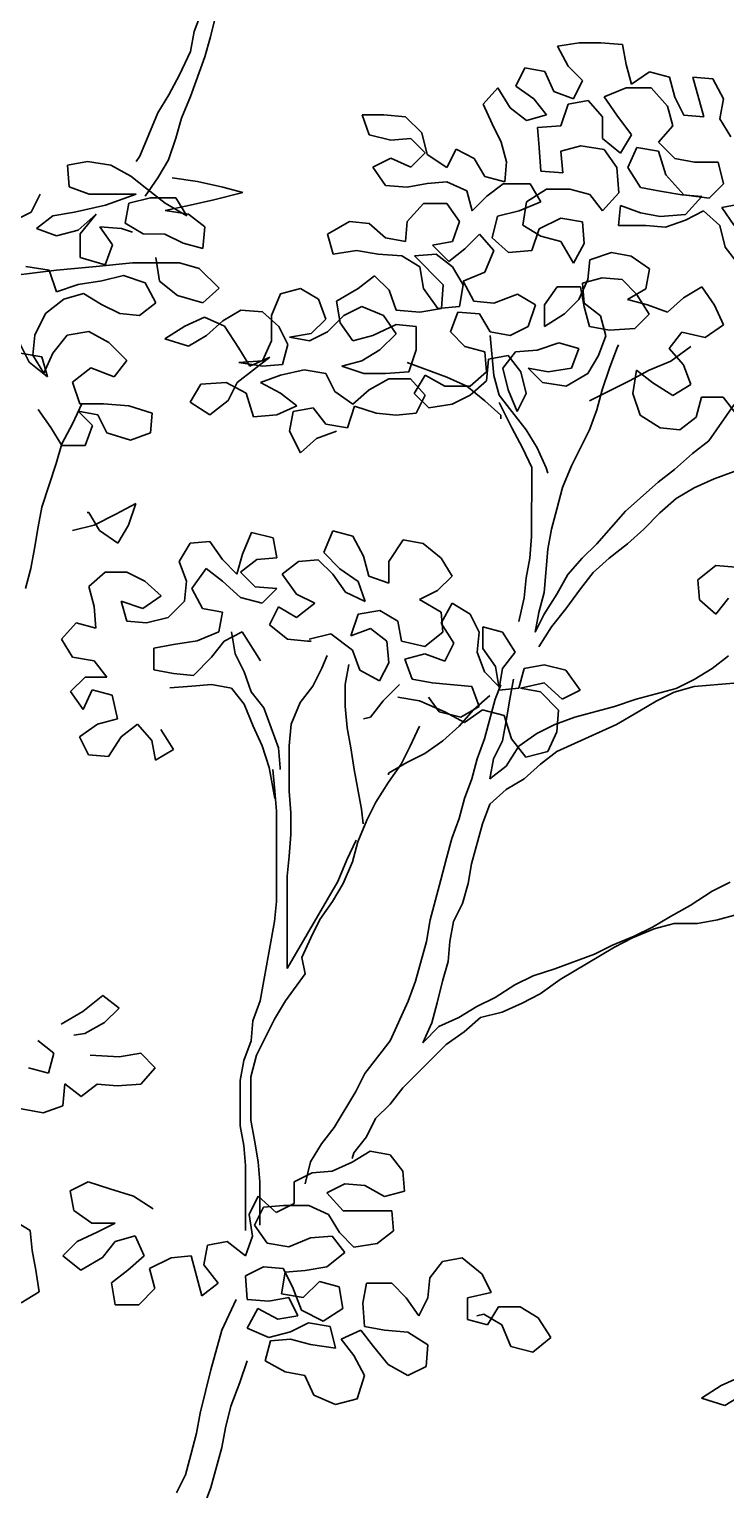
# Model space of a CAD drawing. Header units: millimetres. Extents: x 3675 to 7804, y -1257 to 3701.
# Drawn here: x 4615.8 to 4687.1, y -495.5 to -346 of the extents above; entities that cross this region are included whole.
import ezdxf

# ---------------------------------------------------------------- set-up
doc = ezdxf.new("R2010")
doc.units = ezdxf.units.MM
doc.layers.add('L-shrub', color=74, linetype='Continuous', lineweight=35)

# ---------------------------------------------------------------- blocks, each defined once
blk = doc.blocks.new('a4')
for p, q in [((0.17292, 2.17247), (0.16775, 2.15909)), ((0.17702, 2.15599), (0.18012, 2.16834)), ((0.16775, 2.15909), (0.16569, 2.14776)), ((0.17392, 2.14466), (0.17702, 2.15599)), ((0.16569, 2.14776), (0.15949, 2.13438)), ((0.38707, 2.15271), (0.37471, 2.15066)), ((0.37471, 2.15066), (0.38088, 2.13933)), ((0.39943, 2.1527), (0.38707, 2.15271)), ((0.41178, 2.15165), (0.39943, 2.1527)), ((0.41383, 2.14033), (0.41178, 2.15165)), ((0.16566, 2.12202), (0.17392, 2.14466)), ((0.35617, 2.13832), (0.35101, 2.12803)), ((0.36749, 2.13625), (0.35617, 2.13832)), ((0.38088, 2.13933), (0.38911, 2.13108)), ((0.41691, 2.129), (0.41383, 2.14033)), ((0.15949, 2.13438), (0.15331, 2.12306)), ((0.37263, 2.12492), (0.36749, 2.13625)), ((0.38911, 2.13108), (0.38395, 2.12079)), ((0.42721, 2.13619), (0.41691, 2.129)), ((0.43854, 2.1331), (0.42721, 2.13619)), ((0.44162, 2.12177), (0.43854, 2.1331)), ((0.46325, 2.13204), (0.45192, 2.13308)), ((0.45192, 2.13308), (0.45808, 2.11042)), ((0.46942, 2.12071), (0.46325, 2.13204)), ((0.15331, 2.12306), (0.14712, 2.11277)), ((0.1605, 2.10967), (0.16566, 2.12202)), ((0.34071, 2.12701), (0.33247, 2.11775)), ((0.34791, 2.11567), (0.34071, 2.12701)), ((0.35101, 2.12803), (0.3613, 2.12081)), ((0.3613, 2.12081), (0.3685, 2.11154)), ((0.38395, 2.12079), (0.37263, 2.12492)), ((0.40146, 2.1218), (0.41382, 2.12694)), ((0.40866, 2.1115), (0.40146, 2.1218)), ((0.41382, 2.12694), (0.42823, 2.12693)), ((0.42823, 2.12693), (0.43749, 2.11662)), ((0.44675, 2.11146), (0.44162, 2.12177)), ((0.46735, 2.10939), (0.46942, 2.12071)), ((0.14712, 2.11277), (0.1368, 2.08807)), ((0.33247, 2.11775), (0.3376, 2.10642)), ((0.35717, 2.10846), (0.34791, 2.11567)), ((0.37673, 2.10535), (0.38086, 2.1177)), ((0.38086, 2.1177), (0.39219, 2.11975)), ((0.39219, 2.11975), (0.40042, 2.11048)), ((0.43749, 2.11662), (0.44057, 2.10529)), ((0.1574, 2.09834), (0.1605, 2.10967)), ((0.27583, 2.11162), (0.26347, 2.11163)), ((0.26347, 2.11163), (0.26758, 2.1003)), ((0.28818, 2.11058), (0.27583, 2.11162)), ((0.29744, 2.1013), (0.28818, 2.11058)), ((0.3376, 2.10642), (0.34274, 2.09611)), ((0.3685, 2.11154), (0.35717, 2.10846)), ((0.36334, 2.10433), (0.37673, 2.10535)), ((0.36436, 2.09301), (0.36334, 2.10433)), ((0.40042, 2.11048), (0.40041, 2.09812)), ((0.41688, 2.10017), (0.40866, 2.1115)), ((0.44057, 2.10529), (0.43232, 2.09603)), ((0.45808, 2.11042), (0.44675, 2.11146)), ((0.47351, 2.09908), (0.46735, 2.10939)), ((0.15327, 2.08599), (0.1574, 2.09834)), ((0.26758, 2.1003), (0.27993, 2.0972)), ((0.27993, 2.0972), (0.29126, 2.09822)), ((0.29126, 2.09822), (0.29949, 2.08998)), ((0.30052, 2.08895), (0.29744, 2.1013)), ((0.34274, 2.09611), (0.34582, 2.08479)), ((0.40041, 2.09812), (0.4107, 2.08987)), ((0.4107, 2.08987), (0.41688, 2.10017)), ((0.43232, 2.09603), (0.44158, 2.08676)), ((0.1368, 2.08807), (0.13474, 2.08498)), ((0.29949, 2.08998), (0.29125, 2.08175)), ((0.31184, 2.08173), (0.30052, 2.08895)), ((0.317, 2.09202), (0.31184, 2.08173)), ((0.32729, 2.08686), (0.317, 2.09202)), ((0.36538, 2.07962), (0.36436, 2.09301)), ((0.38805, 2.09401), (0.37672, 2.09094)), ((0.37672, 2.09094), (0.37774, 2.07858)), ((0.40143, 2.09194), (0.38805, 2.09401)), ((0.40863, 2.08164), (0.40143, 2.09194)), ((0.41997, 2.09295), (0.41481, 2.08163)), ((0.43232, 2.09088), (0.41997, 2.09295)), ((0.43643, 2.07749), (0.43232, 2.09088)), ((0.10694, 2.085), (0.09561, 2.08296)), ((0.09561, 2.08296), (0.09663, 2.0706)), ((0.12032, 2.08293), (0.10694, 2.085)), ((0.13164, 2.07674), (0.12032, 2.08293)), ((0.14708, 2.0757), (0.15327, 2.08599)), ((0.27992, 2.08691), (0.26962, 2.08177)), ((0.26962, 2.08177), (0.27682, 2.07146)), ((0.29125, 2.08175), (0.27992, 2.08691)), ((0.33346, 2.07656), (0.32729, 2.08686)), ((0.34582, 2.08479), (0.34478, 2.07346)), ((0.37774, 2.07858), (0.36538, 2.07962)), ((0.40965, 2.06722), (0.40863, 2.08164)), ((0.41481, 2.08163), (0.422, 2.0703)), ((0.44158, 2.08676), (0.45291, 2.08469)), ((0.45291, 2.08469), (0.46629, 2.08468)), ((0.46629, 2.08468), (0.46937, 2.07232)), ((0.09663, 2.0706), (0.10795, 2.06647)), ((0.1409, 2.06953), (0.13164, 2.07674)), ((0.13987, 2.06541), (0.14708, 2.0757)), ((0.15532, 2.07569), (0.16974, 2.07362)), ((0.16974, 2.07362), (0.18415, 2.07052)), ((0.18415, 2.07052), (0.19547, 2.06742)), ((0.27682, 2.07146), (0.28918, 2.07042)), ((0.28918, 2.07042), (0.3005, 2.07247)), ((0.3005, 2.07247), (0.31183, 2.07349)), ((0.31183, 2.07349), (0.32315, 2.06833)), ((0.34478, 2.07346), (0.33346, 2.07656)), ((0.33448, 2.06523), (0.34375, 2.07243)), ((0.34375, 2.07243), (0.3592, 2.07242)), ((0.3592, 2.07242), (0.36536, 2.06211)), ((0.44671, 2.06616), (0.43643, 2.07749)), ((0.46937, 2.07232), (0.46113, 2.06409)), ((0.07499, 2.0562), (0.08015, 2.06649)), ((0.10795, 2.06647), (0.13472, 2.06644)), ((0.13472, 2.06644), (0.11721, 2.06028)), ((0.1306, 2.0613), (0.14296, 2.06438)), ((0.15119, 2.06128), (0.1409, 2.06953)), ((0.14296, 2.06438), (0.15737, 2.06436)), ((0.15737, 2.06436), (0.16354, 2.05406)), ((0.17899, 2.06331), (0.1656, 2.06024)), ((0.19547, 2.06742), (0.17899, 2.06331)), ((0.32315, 2.06833), (0.32623, 2.057)), ((0.32623, 2.057), (0.33448, 2.06523)), ((0.35713, 2.06212), (0.36846, 2.06932)), ((0.36846, 2.06932), (0.38185, 2.06931)), ((0.38185, 2.06931), (0.39317, 2.06621)), ((0.39317, 2.06621), (0.40037, 2.05693)), ((0.40037, 2.05693), (0.40965, 2.06722)), ((0.422, 2.0703), (0.43333, 2.06823)), ((0.43333, 2.06823), (0.44568, 2.06616)), ((0.44568, 2.06616), (0.45701, 2.06512)), ((0.46113, 2.06409), (0.44671, 2.06616)), ((0.45701, 2.06512), (0.44773, 2.05483)), ((0.06469, 2.05106), (0.07499, 2.0562)), ((0.08734, 2.05413), (0.07807, 2.04693)), ((0.0997, 2.05618), (0.08734, 2.05413)), ((0.11721, 2.06028), (0.0997, 2.05618)), ((0.10175, 2.04588), (0.11206, 2.05514)), ((0.11206, 2.05514), (0.10278, 2.04382)), ((0.12853, 2.04998), (0.1306, 2.0613)), ((0.16354, 2.05406), (0.15119, 2.06128)), ((0.1656, 2.06024), (0.15119, 2.05716)), ((0.15119, 2.05716), (0.16457, 2.05509)), ((0.16457, 2.05509), (0.17383, 2.04787)), ((0.28916, 2.05086), (0.29843, 2.06115)), ((0.29843, 2.06115), (0.31182, 2.06113)), ((0.31182, 2.06113), (0.31902, 2.05083)), ((0.34064, 2.0539), (0.33754, 2.04155)), ((0.353, 2.05698), (0.34064, 2.0539)), ((0.36536, 2.06211), (0.353, 2.05698)), ((0.35506, 2.04874), (0.35713, 2.06212)), ((0.41067, 2.06001), (0.40963, 2.04869)), ((0.42199, 2.05588), (0.41067, 2.06001)), ((0.43332, 2.05381), (0.42199, 2.05588)), ((0.44773, 2.05483), (0.43332, 2.05381)), ((0.44773, 2.05174), (0.45803, 2.05688)), ((0.45803, 2.05688), (0.46729, 2.04864)), ((0.46833, 2.05893), (0.47966, 2.06098)), ((0.47553, 2.04863), (0.46833, 2.05893)), ((0.07807, 2.04693), (0.08939, 2.0428)), ((0.08939, 2.0428), (0.10175, 2.04588)), ((0.12131, 2.03763), (0.11411, 2.04793)), ((0.11411, 2.04793), (0.12646, 2.04689)), ((0.12646, 2.04689), (0.13264, 2.04482)), ((0.13882, 2.04379), (0.12853, 2.04998)), ((0.17383, 2.04787), (0.17279, 2.03552)), ((0.24385, 2.04369), (0.25621, 2.05089)), ((0.25621, 2.05089), (0.26753, 2.04985)), ((0.26753, 2.04985), (0.27679, 2.0416)), ((0.28812, 2.03953), (0.28916, 2.05086)), ((0.31902, 2.05083), (0.31489, 2.03951)), ((0.36535, 2.04255), (0.35506, 2.04874)), ((0.36019, 2.03432), (0.36432, 2.04667)), ((0.36432, 2.04667), (0.37668, 2.05284)), ((0.37668, 2.05284), (0.38904, 2.05077)), ((0.38904, 2.05077), (0.39006, 2.03841)), ((0.40963, 2.04869), (0.42507, 2.04867)), ((0.42507, 2.04867), (0.4364, 2.04763)), ((0.4364, 2.04763), (0.44773, 2.05174)), ((0.46729, 2.04864), (0.47037, 2.03628)), ((0.10278, 2.04382), (0.10277, 2.03043)), ((0.11718, 2.0263), (0.12131, 2.03763)), ((0.15117, 2.04378), (0.13882, 2.04379)), ((0.16147, 2.03862), (0.15117, 2.04378)), ((0.17279, 2.03552), (0.16147, 2.03862)), ((0.24692, 2.03236), (0.24385, 2.04369)), ((0.27679, 2.0416), (0.28812, 2.03953)), ((0.31489, 2.03951), (0.30356, 2.03746)), ((0.30356, 2.03746), (0.31282, 2.02818)), ((0.32209, 2.03538), (0.33034, 2.04361)), ((0.33034, 2.04361), (0.33857, 2.03434)), ((0.33754, 2.04155), (0.3468, 2.0333)), ((0.37667, 2.03945), (0.36535, 2.04255)), ((0.38387, 2.02709), (0.37667, 2.03945)), ((0.39006, 2.03841), (0.38387, 2.02709)), ((0.10277, 2.03043), (0.11718, 2.0263)), ((0.14601, 2.0304), (0.14806, 2.01701)), ((0.26031, 2.03441), (0.24692, 2.03236)), ((0.27267, 2.03234), (0.26031, 2.03441)), ((0.28605, 2.0313), (0.27267, 2.03234)), ((0.29634, 2.02511), (0.28605, 2.0313)), ((0.29326, 2.03129), (0.30562, 2.03231)), ((0.30972, 2.0148), (0.29326, 2.03129)), ((0.30562, 2.03231), (0.31488, 2.02509)), ((0.31282, 2.02818), (0.32209, 2.03538)), ((0.33857, 2.03434), (0.33341, 2.02199)), ((0.3468, 2.0333), (0.36019, 2.03432)), ((0.3921, 2.01781), (0.39314, 2.02914)), ((0.39314, 2.02914), (0.4055, 2.03325)), ((0.4055, 2.03325), (0.41682, 2.03118)), ((0.41682, 2.03118), (0.42711, 2.02396)), ((0.47037, 2.03628), (0.47757, 2.027)), ((0.08937, 2.02324), (0.06466, 2.02017)), ((0.08526, 2.02324), (0.07187, 2.02531)), ((0.08936, 2.01088), (0.08526, 2.02324)), ((0.11203, 2.02528), (0.08937, 2.02324)), ((0.13263, 2.02732), (0.11203, 2.02528)), ((0.1594, 2.02729), (0.13263, 2.02732)), ((0.17072, 2.02419), (0.1594, 2.02729)), ((0.18204, 2.01286), (0.17072, 2.02419)), ((0.29839, 2.01275), (0.29634, 2.02511)), ((0.31488, 2.02509), (0.32105, 2.01479)), ((0.33341, 2.02199), (0.32105, 2.01685)), ((0.42711, 2.02396), (0.42504, 2.01264)), ((0.10172, 2.01499), (0.08936, 2.01088)), ((0.11511, 2.01704), (0.10172, 2.01499)), ((0.12747, 2.02012), (0.11511, 2.01704)), ((0.13982, 2.01599), (0.12747, 2.02012)), ((0.14599, 2.00465), (0.13982, 2.01599)), ((0.14806, 2.01701), (0.15835, 2.00876)), ((0.17276, 2.00463), (0.18204, 2.01286)), ((0.21704, 2.00974), (0.22837, 2.01282)), ((0.22837, 2.01282), (0.23866, 2.00663)), ((0.24896, 2.00559), (0.26132, 2.01279)), ((0.26132, 2.01279), (0.2706, 2.01998)), ((0.2706, 2.01998), (0.27883, 2.01174)), ((0.30662, 2.00142), (0.29839, 2.01275)), ((0.30868, 2.00142), (0.30972, 2.0148)), ((0.32105, 2.01479), (0.31897, 2.00244)), ((0.32105, 2.01685), (0.32721, 2.00552)), ((0.37459, 2.01371), (0.36737, 2.00342)), ((0.38797, 2.0137), (0.37459, 2.01371)), ((0.38694, 2.00649), (0.3921, 2.01781)), ((0.39002, 2.00237), (0.38797, 2.0137)), ((0.389, 2.01576), (0.40033, 2.01884)), ((0.39002, 2.00443), (0.389, 2.01576)), ((0.40033, 2.01884), (0.41166, 2.0178)), ((0.41166, 2.0178), (0.41989, 2.00955)), ((0.42504, 2.01264), (0.41474, 2.00647)), ((0.44666, 2.00747), (0.45696, 2.01364)), ((0.45696, 2.01364), (0.46416, 2.00333)), ((0.08317, 1.99853), (0.09348, 2.00676)), ((0.09348, 2.00676), (0.10481, 2.00984)), ((0.10481, 2.00984), (0.1151, 2.00365)), ((0.13672, 1.99745), (0.14599, 2.00465)), ((0.15835, 2.00876), (0.17276, 2.00463)), ((0.21188, 1.99739), (0.21704, 2.00974)), ((0.23866, 2.00663), (0.24277, 1.9953)), ((0.25101, 1.99323), (0.24896, 2.00559)), ((0.27883, 2.01174), (0.28293, 2.00041)), ((0.32721, 2.00552), (0.33854, 2.00448)), ((0.33854, 2.00448), (0.35193, 2.00961)), ((0.35193, 2.00961), (0.36222, 2.00343)), ((0.37869, 1.99826), (0.38694, 2.00649)), ((0.39928, 1.99721), (0.39002, 2.00443)), ((0.41474, 2.00647), (0.42606, 2.00337)), ((0.41989, 2.00955), (0.42709, 1.99822)), ((0.43738, 1.99924), (0.44666, 2.00747)), ((0.07698, 1.98618), (0.08317, 1.99853)), ((0.1151, 2.00365), (0.12539, 1.99849)), ((0.12539, 1.99849), (0.13672, 1.99745)), ((0.17378, 1.99639), (0.16245, 1.99125)), ((0.18511, 1.99123), (0.17378, 1.99639)), ((0.18408, 1.99432), (0.19438, 2.00049)), ((0.19438, 2.00049), (0.20674, 1.99945)), ((0.20674, 1.99945), (0.216, 1.9912)), ((0.21187, 1.98297), (0.21188, 1.99739)), ((0.24379, 1.98809), (0.25307, 1.99735)), ((0.25307, 1.99735), (0.26337, 2.00249)), ((0.26337, 2.00249), (0.27572, 1.99733)), ((0.27572, 1.99733), (0.28292, 1.98702)), ((0.28293, 2.00041), (0.29632, 1.99937)), ((0.29632, 1.99937), (0.30868, 2.00142)), ((0.31897, 2.00244), (0.30662, 2.00142)), ((0.31794, 1.99935), (0.31381, 1.98802)), ((0.3303, 1.99831), (0.31794, 1.99935)), ((0.33647, 1.988), (0.3303, 1.99831)), ((0.36222, 2.00343), (0.35809, 1.99107)), ((0.36737, 2.00342), (0.36736, 1.99106)), ((0.36736, 1.99106), (0.37869, 1.99826)), ((0.3931, 1.99104), (0.39002, 2.00237)), ((0.40236, 1.98588), (0.39928, 1.99721)), ((0.42709, 1.99822), (0.41884, 1.98999)), ((0.42606, 2.00337), (0.43738, 1.99924)), ((0.46416, 2.00333), (0.4693, 1.992)), ((0.10788, 1.98821), (0.09552, 1.98617)), ((0.1192, 1.98202), (0.10788, 1.98821)), ((0.16245, 1.99125), (0.15112, 1.98405)), ((0.1748, 1.98609), (0.18408, 1.99432)), ((0.19333, 1.97887), (0.18511, 1.99123)), ((0.216, 1.9912), (0.22114, 1.9809)), ((0.23349, 1.98295), (0.24379, 1.98809)), ((0.24277, 1.9953), (0.23453, 1.98707)), ((0.25821, 1.98293), (0.25101, 1.99323)), ((0.28293, 1.99217), (0.26953, 1.98601)), ((0.29425, 1.99113), (0.28293, 1.99217)), ((0.29424, 1.97775), (0.29425, 1.99113)), ((0.31381, 1.98802), (0.32204, 1.97978)), ((0.34779, 1.98593), (0.33647, 1.988)), ((0.35809, 1.99107), (0.34779, 1.98593)), ((0.40443, 1.98897), (0.3931, 1.99104)), ((0.41884, 1.98999), (0.40443, 1.98897)), ((0.44561, 1.9879), (0.4384, 1.97864)), ((0.45899, 1.9848), (0.44561, 1.9879)), ((0.4693, 1.992), (0.45899, 1.9848)), ((0.07388, 1.97074), (0.06874, 1.98104)), ((0.07594, 1.97486), (0.07698, 1.98618)), ((0.09552, 1.98617), (0.08727, 1.97588)), ((0.12949, 1.97172), (0.1192, 1.98202)), ((0.15112, 1.98405), (0.1645, 1.97992)), ((0.1645, 1.97992), (0.1748, 1.98609)), ((0.20671, 1.97165), (0.21187, 1.98297)), ((0.22114, 1.9809), (0.21804, 1.96958)), ((0.23453, 1.98707), (0.22217, 1.98502)), ((0.22217, 1.98502), (0.23349, 1.98295)), ((0.26953, 1.98601), (0.25821, 1.98293)), ((0.28292, 1.98702), (0.27365, 1.97776)), ((0.32204, 1.97978), (0.33337, 1.97668)), ((0.33646, 1.98594), (0.3385, 1.96329)), ((0.36323, 1.97768), (0.37559, 1.98179)), ((0.37559, 1.98179), (0.38691, 1.97869)), ((0.39823, 1.97456), (0.40236, 1.98588)), ((0.40853, 1.97867), (0.40957, 1.98073)), ((0.45075, 1.97966), (0.43942, 1.97143)), ((0.06874, 1.97589), (0.08109, 1.97382)), ((0.08417, 1.96249), (0.07388, 1.97074)), ((0.08211, 1.96455), (0.07594, 1.97486)), ((0.08109, 1.97382), (0.08417, 1.96249)), ((0.08727, 1.97588), (0.08211, 1.96455)), ((0.12227, 1.96246), (0.12949, 1.97172)), ((0.19228, 1.9593), (0.21083, 1.9737)), ((0.19332, 1.97063), (0.20671, 1.97165)), ((0.1995, 1.96857), (0.19333, 1.97887)), ((0.21083, 1.9737), (0.1995, 1.96857)), ((0.26334, 1.9716), (0.25201, 1.96852)), ((0.27365, 1.97776), (0.26334, 1.9716)), ((0.29011, 1.96539), (0.29424, 1.97775)), ((0.33337, 1.97668), (0.33439, 1.96535)), ((0.33438, 1.9602), (0.33542, 1.97256)), ((0.33542, 1.97256), (0.34675, 1.97461)), ((0.34365, 1.9674), (0.35087, 1.97666)), ((0.34675, 1.97461), (0.35395, 1.96534)), ((0.35087, 1.97666), (0.36323, 1.97768)), ((0.38691, 1.97869), (0.38278, 1.96737)), ((0.39205, 1.96427), (0.39823, 1.97456)), ((0.40441, 1.96735), (0.40853, 1.97867)), ((0.43942, 1.97143), (0.42706, 1.9663)), ((0.4384, 1.97864), (0.44662, 1.96937)), ((0.09858, 1.95939), (0.10889, 1.96762)), ((0.10889, 1.96762), (0.12227, 1.96246)), ((0.20671, 1.96856), (0.19332, 1.97063)), ((0.217, 1.9634), (0.20567, 1.95929)), ((0.21804, 1.96958), (0.20671, 1.96856)), ((0.23039, 1.96648), (0.217, 1.9634)), ((0.24274, 1.96441), (0.23039, 1.96648)), ((0.24788, 1.95411), (0.24274, 1.96441)), ((0.25201, 1.96852), (0.26437, 1.96439)), ((0.26437, 1.96439), (0.27672, 1.96438)), ((0.27672, 1.96438), (0.29011, 1.96539)), ((0.28908, 1.97054), (0.31173, 1.96228)), ((0.29937, 1.96333), (0.29319, 1.95303)), ((0.3107, 1.95714), (0.29937, 1.96333)), ((0.33439, 1.96535), (0.32511, 1.95712)), ((0.3385, 1.96329), (0.34158, 1.95196)), ((0.34673, 1.95504), (0.34365, 1.9674)), ((0.35395, 1.96534), (0.35703, 1.95298)), ((0.36939, 1.96532), (0.35807, 1.96739)), ((0.35807, 1.96739), (0.3663, 1.95915)), ((0.38278, 1.96737), (0.36939, 1.96532)), ((0.37968, 1.95707), (0.39205, 1.96427)), ((0.40028, 1.955), (0.40441, 1.96735)), ((0.42706, 1.9663), (0.41573, 1.96013)), ((0.41985, 1.9663), (0.41778, 1.95292)), ((0.42911, 1.95909), (0.41985, 1.9663)), ((0.44662, 1.96937), (0.45073, 1.95804)), ((0.10269, 1.94703), (0.09858, 1.95939)), ((0.17169, 1.95829), (0.1655, 1.948)), ((0.18611, 1.95931), (0.17169, 1.95829)), ((0.19743, 1.95312), (0.18611, 1.95931)), ((0.18713, 1.94901), (0.19228, 1.9593)), ((0.20567, 1.95929), (0.21699, 1.9531)), ((0.25817, 1.94689), (0.24788, 1.95411)), ((0.26745, 1.95512), (0.25817, 1.94689)), ((0.27878, 1.96129), (0.26745, 1.95512)), ((0.29114, 1.96127), (0.27878, 1.96129)), ((0.29936, 1.952), (0.29114, 1.96127)), ((0.32511, 1.95712), (0.3107, 1.95714)), ((0.31173, 1.96228), (0.32305, 1.95713)), ((0.32305, 1.95713), (0.33334, 1.94888)), ((0.32511, 1.95198), (0.33438, 1.9602)), ((0.35187, 1.94268), (0.34673, 1.95504)), ((0.3663, 1.95915), (0.37968, 1.95707)), ((0.41573, 1.96013), (0.39306, 1.94882)), ((0.39718, 1.94367), (0.40028, 1.955)), ((0.44043, 1.95187), (0.42911, 1.95909)), ((0.45073, 1.95804), (0.44043, 1.95187)), ((0.10372, 1.94703), (0.09856, 1.93571)), ((0.11608, 1.94702), (0.10269, 1.94703)), ((0.13049, 1.94598), (0.11608, 1.94702)), ((0.14387, 1.94184), (0.13049, 1.94598)), ((0.1655, 1.948), (0.17682, 1.94078)), ((0.17682, 1.94078), (0.18713, 1.94901)), ((0.20153, 1.93973), (0.19743, 1.95312)), ((0.22625, 1.94589), (0.21492, 1.94075)), ((0.21699, 1.9531), (0.22625, 1.94589)), ((0.25507, 1.93351), (0.2592, 1.94586)), ((0.2592, 1.94586), (0.27155, 1.94173)), ((0.29319, 1.95303), (0.30142, 1.94479)), ((0.29421, 1.94171), (0.29936, 1.952)), ((0.30142, 1.94479), (0.3148, 1.94684)), ((0.3148, 1.94684), (0.32511, 1.95198)), ((0.33334, 1.94888), (0.3426, 1.94063)), ((0.34158, 1.95196), (0.34878, 1.94269)), ((0.34877, 1.93342), (0.34158, 1.94784)), ((0.35703, 1.95298), (0.35187, 1.94268)), ((0.41778, 1.95292), (0.42189, 1.94056)), ((0.4538, 1.9395), (0.4569, 1.95083)), ((0.4569, 1.95083), (0.46926, 1.95081)), ((0.47543, 1.94669), (0.461, 1.92611)), ((0.46926, 1.95081), (0.47646, 1.94154)), ((0.07901, 1.94396), (0.0862, 1.93366)), ((0.10989, 1.93467), (0.10166, 1.94291)), ((0.10166, 1.94291), (0.11298, 1.94084)), ((0.11298, 1.94084), (0.11812, 1.93054)), ((0.14283, 1.93052), (0.14387, 1.94184)), ((0.21492, 1.94075), (0.20153, 1.93973)), ((0.22212, 1.93148), (0.22419, 1.9428)), ((0.22419, 1.9428), (0.23552, 1.94485)), ((0.23552, 1.94485), (0.24272, 1.93558)), ((0.27155, 1.94173), (0.28288, 1.94069)), ((0.28288, 1.94069), (0.29421, 1.94171)), ((0.3426, 1.94063), (0.3426, 1.93857)), ((0.34878, 1.94269), (0.35701, 1.93238)), ((0.39305, 1.93235), (0.39718, 1.94367)), ((0.42189, 1.94056), (0.43321, 1.93334)), ((0.44453, 1.9323), (0.4538, 1.9395)), ((0.0862, 1.93366), (0.09237, 1.92336)), ((0.09856, 1.93571), (0.09237, 1.92439)), ((0.10576, 1.92335), (0.10989, 1.93467)), ((0.11812, 1.93054), (0.1315, 1.92641)), ((0.1315, 1.92641), (0.14283, 1.93052)), ((0.22829, 1.91911), (0.22212, 1.93148)), ((0.24889, 1.93145), (0.23756, 1.92734)), ((0.24272, 1.93558), (0.25507, 1.93351)), ((0.35494, 1.92209), (0.34877, 1.93342)), ((0.35701, 1.93238), (0.36318, 1.92208)), ((0.38273, 1.91177), (0.39305, 1.93235)), ((0.43321, 1.93334), (0.44453, 1.9323)), ((0.09237, 1.92439), (0.08927, 1.91306)), ((0.09237, 1.92336), (0.10576, 1.92335)), ((0.23756, 1.92734), (0.22829, 1.91911)), ((0.36008, 1.91076), (0.35494, 1.92209)), ((0.36318, 1.92208), (0.36832, 1.91075)), ((0.461, 1.92611), (0.45173, 1.91891)), ((0.08927, 1.91306), (0.08101, 1.88836)), ((0.45173, 1.91891), (0.44142, 1.90965)), ((0.36004, 1.87163), (0.36008, 1.91076)), ((0.36832, 1.91075), (0.36934, 1.90766)), ((0.37757, 1.89941), (0.38273, 1.91177)), ((0.44142, 1.90965), (0.43215, 1.90245)), ((0.45274, 1.89935), (0.46407, 1.90448)), ((0.46407, 1.90448), (0.4754, 1.90859)), ((0.37447, 1.88706), (0.37757, 1.89941)), ((0.43215, 1.90245), (0.4136, 1.886)), ((0.44244, 1.89318), (0.45274, 1.89935)), ((0.08101, 1.88836), (0.07894, 1.87703)), ((0.12323, 1.8842), (0.13456, 1.89037)), ((0.13456, 1.89037), (0.13043, 1.87802)), ((0.43316, 1.88495), (0.44244, 1.89318)), ((0.10778, 1.88525), (0.10675, 1.88525)), ((0.11395, 1.87494), (0.10778, 1.88525)), ((0.11087, 1.87803), (0.12323, 1.8842)), ((0.37137, 1.87574), (0.37447, 1.88706)), ((0.4136, 1.886), (0.39711, 1.86748)), ((0.42389, 1.87569), (0.43316, 1.88495)), ((0.07894, 1.87703), (0.07687, 1.86468)), ((0.09851, 1.87496), (0.11087, 1.87803)), ((0.12424, 1.86773), (0.11395, 1.87494)), ((0.13043, 1.87802), (0.12424, 1.86773)), ((0.19528, 1.86148), (0.20044, 1.87383)), ((0.20044, 1.87383), (0.2128, 1.87073)), ((0.24678, 1.87482), (0.24162, 1.86247)), ((0.2581, 1.87172), (0.24678, 1.87482)), ((0.26427, 1.86039), (0.2581, 1.87172)), ((0.359, 1.85927), (0.36004, 1.87163)), ((0.3693, 1.86441), (0.37137, 1.87574)), ((0.41461, 1.86746), (0.42389, 1.87569)), ((0.07687, 1.86468), (0.0748, 1.85336)), ((0.15924, 1.8574), (0.16543, 1.86769)), ((0.16543, 1.86769), (0.17676, 1.86871)), ((0.17676, 1.86871), (0.18395, 1.8584)), ((0.2128, 1.87073), (0.21485, 1.85941)), ((0.28693, 1.86964), (0.27868, 1.85729)), ((0.29826, 1.86757), (0.28693, 1.86964)), ((0.30855, 1.85932), (0.29826, 1.86757)), ((0.36722, 1.8397), (0.3693, 1.86441)), ((0.39711, 1.86748), (0.38886, 1.85925)), ((0.40431, 1.85923), (0.41461, 1.86746)), ((0.16335, 1.84607), (0.15924, 1.8574)), ((0.18395, 1.8584), (0.19218, 1.85016)), ((0.19218, 1.85016), (0.19528, 1.86148)), ((0.20352, 1.85839), (0.19424, 1.85119)), ((0.21485, 1.85941), (0.20352, 1.85839)), ((0.2272, 1.85733), (0.21793, 1.85014)), ((0.23853, 1.85835), (0.2272, 1.85733)), ((0.24676, 1.85011), (0.23853, 1.85835)), ((0.24162, 1.86247), (0.25088, 1.85319)), ((0.26735, 1.84906), (0.26427, 1.86039)), ((0.27868, 1.85729), (0.27867, 1.84493)), ((0.31472, 1.84902), (0.30855, 1.85932)), ((0.35693, 1.84795), (0.359, 1.85927)), ((0.38886, 1.85925), (0.38062, 1.84999)), ((0.39503, 1.851), (0.40431, 1.85923)), ((0.45475, 1.84683), (0.46505, 1.85506)), ((0.46505, 1.85506), (0.47638, 1.85402)), ((0.0748, 1.85336), (0.0717, 1.84203)), ((0.10774, 1.84303), (0.11702, 1.85126)), ((0.11702, 1.85126), (0.12937, 1.85125)), ((0.12937, 1.85125), (0.13967, 1.84609)), ((0.13967, 1.84609), (0.14893, 1.83784)), ((0.16231, 1.83474), (0.16335, 1.84607)), ((0.17468, 1.85326), (0.16643, 1.84195)), ((0.18394, 1.84605), (0.17468, 1.85326)), ((0.19423, 1.83677), (0.18394, 1.84605)), ((0.19424, 1.85119), (0.20247, 1.84294)), ((0.21793, 1.85014), (0.22615, 1.8388)), ((0.25396, 1.83981), (0.24676, 1.85011)), ((0.25088, 1.85319), (0.26117, 1.84598)), ((0.27867, 1.84493), (0.26735, 1.84906)), ((0.30647, 1.84079), (0.31472, 1.84902)), ((0.35589, 1.83662), (0.35693, 1.84795)), ((0.38062, 1.84999), (0.37443, 1.83867)), ((0.38782, 1.84174), (0.39503, 1.851)), ((0.45577, 1.8355), (0.45475, 1.84683)), ((0.11082, 1.8317), (0.10774, 1.84303)), ((0.14893, 1.83784), (0.13862, 1.83064)), ((0.16643, 1.84195), (0.1726, 1.83061)), ((0.20247, 1.84294), (0.21483, 1.8419)), ((0.21483, 1.8419), (0.20658, 1.83367)), ((0.22615, 1.8388), (0.23645, 1.83364)), ((0.26528, 1.83465), (0.25396, 1.83981)), ((0.26117, 1.84598), (0.26528, 1.83465)), ((0.29617, 1.83565), (0.30647, 1.84079)), ((0.36412, 1.82838), (0.36722, 1.8397)), ((0.37443, 1.83867), (0.36721, 1.82735)), ((0.37957, 1.83042), (0.38782, 1.84174)), ((0.11184, 1.81934), (0.11082, 1.8317)), ((0.13862, 1.83064), (0.12627, 1.83477)), ((0.12627, 1.83477), (0.12935, 1.82344)), ((0.15303, 1.82548), (0.16231, 1.83474)), ((0.1726, 1.83061), (0.18393, 1.82854)), ((0.20658, 1.83367), (0.19423, 1.83677)), ((0.21585, 1.8316), (0.21069, 1.82131)), ((0.22614, 1.82542), (0.21585, 1.8316)), ((0.23645, 1.83364), (0.22614, 1.82542)), ((0.26115, 1.82744), (0.27351, 1.82949)), ((0.27351, 1.82949), (0.2838, 1.8233)), ((0.30852, 1.82843), (0.29617, 1.83565)), ((0.3147, 1.83357), (0.30851, 1.82225)), ((0.32499, 1.82738), (0.3147, 1.83357)), ((0.35279, 1.82324), (0.35589, 1.83662)), ((0.37132, 1.82013), (0.37957, 1.83042)), ((0.46503, 1.82726), (0.45577, 1.8355)), ((0.47224, 1.83652), (0.46503, 1.82726)), ((0.09227, 1.81318), (0.10052, 1.82244)), ((0.10052, 1.82244), (0.11184, 1.81934)), ((0.12935, 1.82344), (0.14067, 1.8224)), ((0.14067, 1.8224), (0.15303, 1.82548)), ((0.18393, 1.82854), (0.18186, 1.81722)), ((0.21069, 1.82131), (0.22098, 1.81306)), ((0.25702, 1.81509), (0.26115, 1.82744)), ((0.2838, 1.8233), (0.28585, 1.81198)), ((0.30851, 1.82225), (0.31571, 1.81092)), ((0.30954, 1.8171), (0.30852, 1.82843)), ((0.33013, 1.81708), (0.32499, 1.82738)), ((0.36205, 1.81705), (0.36412, 1.82838)), ((0.36721, 1.82735), (0.36205, 1.81705)), ((0.09844, 1.80288), (0.09227, 1.81318)), ((0.18186, 1.81722), (0.1695, 1.81208)), ((0.18494, 1.81207), (0.19524, 1.81721)), ((0.18907, 1.81721), (0.19111, 1.80485)), ((0.19524, 1.81721), (0.20244, 1.80587)), ((0.22098, 1.81306), (0.23231, 1.81202)), ((0.23334, 1.81305), (0.2457, 1.81613)), ((0.2457, 1.81613), (0.25804, 1.80685)), ((0.26835, 1.8192), (0.25702, 1.81509)), ((0.27761, 1.81198), (0.26835, 1.8192)), ((0.29923, 1.80887), (0.30954, 1.8171)), ((0.32909, 1.80576), (0.33013, 1.81708)), ((0.33219, 1.82017), (0.33218, 1.80781)), ((0.34352, 1.81707), (0.33219, 1.82017)), ((0.35071, 1.80574), (0.34352, 1.81707)), ((0.3641, 1.80881), (0.37132, 1.82013)), ((0.14478, 1.80799), (0.14477, 1.79563)), ((0.15611, 1.81003), (0.14478, 1.80799)), ((0.1695, 1.81208), (0.15611, 1.81003)), ((0.17773, 1.80281), (0.18494, 1.81207)), ((0.19111, 1.80485), (0.19625, 1.79455)), ((0.20244, 1.80587), (0.20552, 1.80072)), ((0.23231, 1.81202), (0.23437, 1.81202)), ((0.25804, 1.80685), (0.26215, 1.79552)), ((0.27863, 1.79963), (0.27761, 1.81198)), ((0.28585, 1.81198), (0.29923, 1.80887)), ((0.29923, 1.80476), (0.2879, 1.80168)), ((0.31055, 1.80063), (0.29923, 1.80476)), ((0.31571, 1.81092), (0.31055, 1.80063)), ((0.3332, 1.79443), (0.32909, 1.80576)), ((0.33218, 1.80781), (0.33938, 1.79751)), ((0.3435, 1.79648), (0.35071, 1.80574)), ((0.11079, 1.80081), (0.09844, 1.80288)), ((0.11799, 1.79154), (0.11079, 1.80081)), ((0.16742, 1.79252), (0.17773, 1.80281)), ((0.23537, 1.78628), (0.24053, 1.79657)), ((0.24053, 1.79657), (0.24363, 1.80378)), ((0.25598, 1.79862), (0.25391, 1.78729)), ((0.27347, 1.78933), (0.27863, 1.79963)), ((0.2879, 1.80168), (0.29201, 1.79035)), ((0.33938, 1.79751), (0.34143, 1.78618)), ((0.34143, 1.78412), (0.3435, 1.79648)), ((0.35585, 1.79647), (0.35275, 1.78514)), ((0.36718, 1.79851), (0.35585, 1.79647)), ((0.37954, 1.79541), (0.36718, 1.79851)), ((0.45264, 1.7902), (0.46294, 1.79637)), ((0.46294, 1.79637), (0.47221, 1.80357)), ((0.09739, 1.78332), (0.10564, 1.79155)), ((0.10564, 1.79155), (0.11799, 1.79154)), ((0.14477, 1.79563), (0.15609, 1.79356)), ((0.15609, 1.79356), (0.16742, 1.79252)), ((0.19625, 1.79455), (0.20036, 1.78322)), ((0.26215, 1.79552), (0.27347, 1.78933)), ((0.29201, 1.79035), (0.30333, 1.78828)), ((0.30333, 1.78828), (0.32598, 1.7862)), ((0.34143, 1.78618), (0.3332, 1.79443)), ((0.34967, 1.79029), (0.3476, 1.77897)), ((0.35378, 1.78514), (0.36717, 1.78822)), ((0.36717, 1.78822), (0.37746, 1.77894)), ((0.38776, 1.78408), (0.37954, 1.79541)), ((0.44234, 1.78506), (0.45264, 1.7902)), ((0.47529, 1.78812), (0.45263, 1.78608)), ((0.10459, 1.77301), (0.09739, 1.78332)), ((0.10975, 1.78433), (0.10459, 1.77301)), ((0.12107, 1.78124), (0.10975, 1.78433)), ((0.12415, 1.76785), (0.12107, 1.78124)), ((0.15403, 1.78532), (0.16638, 1.78634)), ((0.16638, 1.78634), (0.17771, 1.78736)), ((0.17771, 1.78736), (0.18904, 1.78529)), ((0.18904, 1.78529), (0.19624, 1.77602)), ((0.20036, 1.78322), (0.20756, 1.77395)), ((0.22816, 1.77702), (0.23537, 1.78628)), ((0.25391, 1.78729), (0.2539, 1.77494)), ((0.2848, 1.78726), (0.27552, 1.77801)), ((0.28376, 1.78006), (0.29612, 1.77799)), ((0.30744, 1.7718), (0.30127, 1.78004)), ((0.32598, 1.7862), (0.33009, 1.77487)), ((0.33628, 1.78104), (0.327, 1.77281)), ((0.33936, 1.77898), (0.34246, 1.78721)), ((0.35275, 1.78514), (0.34143, 1.78412)), ((0.36511, 1.78307), (0.35378, 1.78514)), ((0.3754, 1.77277), (0.36511, 1.78307)), ((0.37746, 1.77894), (0.38776, 1.78408)), ((0.41968, 1.7789), (0.44234, 1.78506)), ((0.44131, 1.783), (0.431, 1.77786)), ((0.45263, 1.78608), (0.44131, 1.783)), ((0.19624, 1.77602), (0.20137, 1.76366)), ((0.20756, 1.77395), (0.21578, 1.75129)), ((0.223, 1.76467), (0.22816, 1.77702)), ((0.2539, 1.77494), (0.25491, 1.76258)), ((0.27552, 1.77801), (0.26831, 1.76874)), ((0.29612, 1.77799), (0.31053, 1.77179)), ((0.31979, 1.7687), (0.30744, 1.7718)), ((0.31053, 1.77179), (0.32185, 1.76561)), ((0.327, 1.77281), (0.31876, 1.76355)), ((0.33009, 1.77487), (0.31979, 1.7687)), ((0.32185, 1.76561), (0.33215, 1.7728)), ((0.33215, 1.7728), (0.3445, 1.7697)), ((0.33316, 1.75633), (0.33936, 1.77898)), ((0.3476, 1.77897), (0.34553, 1.76661)), ((0.37436, 1.76041), (0.3754, 1.77277)), ((0.38466, 1.76864), (0.40732, 1.7748)), ((0.40732, 1.7748), (0.41968, 1.7789)), ((0.4207, 1.77169), (0.40834, 1.7645)), ((0.431, 1.77786), (0.4207, 1.77169)), ((0.10252, 1.75757), (0.11282, 1.76477)), ((0.11282, 1.76477), (0.12415, 1.76785)), ((0.13547, 1.76475), (0.1262, 1.75755)), ((0.1437, 1.75547), (0.13547, 1.76475)), ((0.20137, 1.76366), (0.20651, 1.75233)), ((0.22196, 1.75231), (0.223, 1.76467)), ((0.26831, 1.76874), (0.26419, 1.76772)), ((0.29094, 1.75225), (0.2961, 1.76357)), ((0.31876, 1.76355), (0.30948, 1.75532)), ((0.34553, 1.76661), (0.34346, 1.75529)), ((0.3445, 1.7697), (0.34861, 1.75631)), ((0.36303, 1.75939), (0.37333, 1.76453)), ((0.37333, 1.76453), (0.38466, 1.76864)), ((0.40834, 1.7645), (0.37435, 1.74908)), ((0.10766, 1.74727), (0.10252, 1.75757)), ((0.1262, 1.75755), (0.11898, 1.74623)), ((0.14575, 1.74414), (0.1437, 1.75547)), ((0.14886, 1.76165), (0.15605, 1.75031)), ((0.25491, 1.76258), (0.25696, 1.75125)), ((0.30948, 1.75532), (0.29918, 1.74812)), ((0.32904, 1.74501), (0.33316, 1.75633)), ((0.34346, 1.75529), (0.3383, 1.745)), ((0.34861, 1.75631), (0.35684, 1.74601)), ((0.35272, 1.75219), (0.36303, 1.75939)), ((0.3692, 1.74909), (0.37436, 1.76041)), ((0.11898, 1.74623), (0.10766, 1.74727)), ((0.15605, 1.75031), (0.14575, 1.74414)), ((0.20651, 1.75233), (0.21062, 1.73997)), ((0.21578, 1.75129), (0.2168, 1.73996)), ((0.22193, 1.72657), (0.22196, 1.75231)), ((0.25696, 1.75125), (0.25901, 1.73889)), ((0.28579, 1.74196), (0.29094, 1.75225)), ((0.29918, 1.74812), (0.28888, 1.74298)), ((0.34551, 1.74087), (0.35272, 1.75219)), ((0.35684, 1.74601), (0.3692, 1.74909)), ((0.37435, 1.74908), (0.36507, 1.74188)), ((0.21062, 1.73997), (0.21267, 1.72864)), ((0.21268, 1.73893), (0.21369, 1.72658)), ((0.2168, 1.73996), (0.21679, 1.73893)), ((0.25901, 1.73889), (0.26311, 1.71624)), ((0.28888, 1.74298), (0.27857, 1.73682)), ((0.27857, 1.73167), (0.28579, 1.74196)), ((0.32594, 1.73368), (0.32904, 1.74501)), ((0.3383, 1.745), (0.33623, 1.73367)), ((0.33623, 1.73367), (0.34551, 1.74087)), ((0.36507, 1.74188), (0.3558, 1.73366)), ((0.27135, 1.72035), (0.27857, 1.73167)), ((0.27857, 1.73682), (0.27857, 1.73579)), ((0.32181, 1.72236), (0.32594, 1.73368)), ((0.3558, 1.73366), (0.34549, 1.72749)), ((0.21267, 1.72864), (0.21369, 1.72246)), ((0.21369, 1.72658), (0.21471, 1.71525)), ((0.22295, 1.71421), (0.22193, 1.72657)), ((0.31871, 1.71104), (0.32181, 1.72236)), ((0.34549, 1.72749), (0.33622, 1.71926)), ((0.21471, 1.71525), (0.21467, 1.66377)), ((0.22294, 1.70186), (0.22295, 1.71421)), ((0.26311, 1.71624), (0.26413, 1.708)), ((0.26619, 1.71005), (0.27135, 1.72035)), ((0.33622, 1.71926), (0.33209, 1.70794)), ((0.26103, 1.6977), (0.26619, 1.71005)), ((0.31458, 1.69971), (0.31871, 1.71104)), ((0.33209, 1.70794), (0.32589, 1.68529)), ((0.2219, 1.6895), (0.22294, 1.70186)), ((0.26, 1.69873), (0.25485, 1.68741)), ((0.25793, 1.68638), (0.26103, 1.6977)), ((0.31148, 1.68839), (0.31458, 1.69971)), ((0.22086, 1.67818), (0.2219, 1.6895)), ((0.30838, 1.67604), (0.31148, 1.68839)), ((0.25485, 1.68741), (0.24969, 1.67506)), ((0.25277, 1.67403), (0.25793, 1.68638)), ((0.32589, 1.68529), (0.32382, 1.67396)), ((0.22084, 1.65346), (0.22086, 1.67818)), ((0.24969, 1.67506), (0.2435, 1.66477)), ((0.24659, 1.66374), (0.25277, 1.67403)), ((0.30218, 1.65339), (0.30838, 1.67604)), ((0.32382, 1.67396), (0.32072, 1.66264)), ((0.46283, 1.66972), (0.47313, 1.67486)), ((0.21467, 1.66377), (0.21363, 1.65244)), ((0.2435, 1.66477), (0.22081, 1.62566)), ((0.23937, 1.65345), (0.24659, 1.66374)), ((0.45046, 1.66149), (0.46283, 1.66972)), ((0.32072, 1.66264), (0.31556, 1.65235)), ((0.42883, 1.64915), (0.43913, 1.65532)), ((0.43913, 1.65532), (0.45046, 1.66149)), ((0.47723, 1.65632), (0.4659, 1.65324)), ((0.21363, 1.65244), (0.20535, 1.60714)), ((0.22081, 1.62566), (0.22084, 1.65346)), ((0.23421, 1.64315), (0.23937, 1.65345)), ((0.30011, 1.64104), (0.30218, 1.65339)), ((0.31556, 1.65235), (0.3135, 1.64102)), ((0.42986, 1.64812), (0.41749, 1.64299)), ((0.41853, 1.64402), (0.42883, 1.64915)), ((0.44118, 1.6512), (0.42986, 1.64812)), ((0.45457, 1.65119), (0.44118, 1.6512)), ((0.4659, 1.65324), (0.45457, 1.65119)), ((0.22905, 1.63183), (0.23421, 1.64315)), ((0.29391, 1.61839), (0.30011, 1.64104)), ((0.3135, 1.64102), (0.31246, 1.6297)), ((0.39586, 1.63374), (0.40616, 1.63888)), ((0.40616, 1.63888), (0.41853, 1.64402)), ((0.41749, 1.64299), (0.40719, 1.63785)), ((0.2311, 1.62256), (0.22905, 1.63183)), ((0.3732, 1.62552), (0.39586, 1.63374)), ((0.40719, 1.63785), (0.37629, 1.61934)), ((0.21976, 1.60713), (0.2311, 1.62256)), ((0.31246, 1.6297), (0.30936, 1.61837)), ((0.36084, 1.62142), (0.3732, 1.62552)), ((0.28978, 1.60707), (0.29391, 1.61839)), ((0.30936, 1.61837), (0.30626, 1.60602)), ((0.33921, 1.60908), (0.35054, 1.61628)), ((0.35054, 1.61628), (0.36084, 1.62142)), ((0.37629, 1.61934), (0.36495, 1.61112)), ((0.10443, 1.60106), (0.11577, 1.61031)), ((0.11577, 1.61031), (0.12503, 1.6031)), ((0.20535, 1.60714), (0.20122, 1.59582)), ((0.21358, 1.59684), (0.21976, 1.60713)), ((0.27946, 1.58442), (0.28978, 1.60707)), ((0.30626, 1.60602), (0.30316, 1.5947)), ((0.32891, 1.60394), (0.33921, 1.60908)), ((0.35465, 1.60598), (0.34332, 1.60084)), ((0.36495, 1.61112), (0.35465, 1.60598)), ((0.09207, 1.59386), (0.10443, 1.60106)), ((0.12503, 1.6031), (0.11678, 1.59487)), ((0.20326, 1.57625), (0.21358, 1.59684)), ((0.30727, 1.59263), (0.3186, 1.59777)), ((0.3186, 1.59777), (0.32891, 1.60394)), ((0.33096, 1.59776), (0.32169, 1.58953)), ((0.34332, 1.60084), (0.33096, 1.59776)), ((0.10545, 1.5887), (0.09927, 1.58768)), ((0.11678, 1.59487), (0.10545, 1.5887)), ((0.20122, 1.59582), (0.20018, 1.58449)), ((0.30316, 1.5947), (0.298, 1.58338)), ((0.298, 1.58338), (0.30727, 1.59263)), ((0.32169, 1.58953), (0.31138, 1.58233)), ((0.07868, 1.58461), (0.08794, 1.57739)), ((0.20018, 1.58449), (0.19605, 1.57317)), ((0.26503, 1.5659), (0.27946, 1.58442)), ((0.31138, 1.58233), (0.28665, 1.55764)), ((0.08794, 1.57739), (0.08484, 1.56607)), ((0.10853, 1.57634), (0.125, 1.5753)), ((0.125, 1.5753), (0.13736, 1.57734)), ((0.13736, 1.57734), (0.14559, 1.5691)), ((0.19605, 1.57317), (0.19398, 1.56185)), ((0.20016, 1.5639), (0.20326, 1.57625)), ((0.08484, 1.56607), (0.07351, 1.56916)), ((0.14559, 1.5691), (0.13735, 1.55984)), ((0.20014, 1.53919), (0.20016, 1.5639)), ((0.25987, 1.55561), (0.26503, 1.5659)), ((0.0941, 1.55988), (0.09306, 1.54752)), ((0.10336, 1.55266), (0.0941, 1.55988)), ((0.11263, 1.55986), (0.10336, 1.55266)), ((0.12396, 1.55882), (0.11263, 1.55986)), ((0.13735, 1.55984), (0.12396, 1.55882)), ((0.19398, 1.56185), (0.19396, 1.5361)), ((0.2475, 1.53503), (0.25987, 1.55561)), ((0.28665, 1.55764), (0.27943, 1.54838)), ((0.08173, 1.54342), (0.05908, 1.54755)), ((0.09306, 1.54752), (0.08173, 1.54342)), ((0.27943, 1.54838), (0.27119, 1.54015)), ((0.20219, 1.52786), (0.20014, 1.53919)), ((0.27119, 1.54015), (0.26603, 1.52986)), ((0.19396, 1.5361), (0.19601, 1.52478)), ((0.24028, 1.52577), (0.2475, 1.53503)), ((0.19601, 1.52478), (0.19702, 1.51345)), ((0.20423, 1.5155), (0.20219, 1.52786)), ((0.23409, 1.51547), (0.24028, 1.52577)), ((0.26603, 1.52986), (0.25881, 1.5206)), ((0.19702, 1.51345), (0.19699, 1.47638)), ((0.20525, 1.50417), (0.20423, 1.5155)), ((0.23099, 1.50312), (0.23409, 1.51547)), ((0.24645, 1.51031), (0.25778, 1.51545)), ((0.25778, 1.51545), (0.26808, 1.52162)), ((0.25881, 1.5206), (0.25778, 1.51751)), ((0.26808, 1.52162), (0.2794, 1.51955)), ((0.2794, 1.51955), (0.2866, 1.51028)), ((0.22482, 1.50416), (0.23512, 1.5093)), ((0.23512, 1.5093), (0.24645, 1.51031)), ((0.2866, 1.51028), (0.28762, 1.49895)), ((0.10743, 1.50426), (0.09713, 1.49913)), ((0.09713, 1.49913), (0.09918, 1.4878)), ((0.11979, 1.50013), (0.10743, 1.50426)), ((0.13317, 1.496), (0.11979, 1.50013)), ((0.20523, 1.47946), (0.20525, 1.50417)), ((0.22481, 1.4918), (0.22482, 1.50416)), ((0.25365, 1.5031), (0.24335, 1.49796)), ((0.24335, 1.49796), (0.2526, 1.48766)), ((0.26497, 1.50206), (0.25365, 1.5031)), ((0.27629, 1.49587), (0.26497, 1.50206)), ((0.28762, 1.49895), (0.27629, 1.49587)), ((0.14449, 1.48878), (0.13317, 1.496)), ((0.19906, 1.48565), (0.20422, 1.49594)), ((0.2073, 1.48976), (0.20214, 1.47947)), ((0.20422, 1.49594), (0.2145, 1.48666)), ((0.21863, 1.49078), (0.2073, 1.48976)), ((0.2145, 1.48666), (0.22481, 1.4918)), ((0.23304, 1.49076), (0.21863, 1.49078)), ((0.24436, 1.4856), (0.23304, 1.49076)), ((0.06417, 1.48268), (0.07446, 1.47649)), ((0.09918, 1.4878), (0.10947, 1.48058)), ((0.10947, 1.48058), (0.12286, 1.48057)), ((0.12286, 1.48057), (0.11256, 1.47543)), ((0.20111, 1.47329), (0.19906, 1.48565)), ((0.25053, 1.4753), (0.24436, 1.4856)), ((0.2526, 1.48766), (0.2804, 1.48763)), ((0.2804, 1.48763), (0.28142, 1.4763)), ((0.07446, 1.47649), (0.07548, 1.46517)), ((0.11256, 1.47543), (0.10122, 1.47029)), ((0.12285, 1.47027), (0.13418, 1.47335)), ((0.13418, 1.47335), (0.13932, 1.46202)), ((0.19698, 1.46197), (0.20111, 1.47329)), ((0.20214, 1.47947), (0.20934, 1.46916)), ((0.22169, 1.46709), (0.23406, 1.47223)), ((0.23406, 1.47223), (0.24641, 1.47325)), ((0.24641, 1.47325), (0.25361, 1.46397)), ((0.25876, 1.46706), (0.25053, 1.4753)), ((0.28142, 1.4763), (0.27215, 1.4691)), ((0.07548, 1.46517), (0.07753, 1.45384)), ((0.10122, 1.47029), (0.09298, 1.46206)), ((0.11563, 1.46101), (0.12285, 1.47027)), ((0.17329, 1.45684), (0.17536, 1.46816)), ((0.17536, 1.46816), (0.18669, 1.47021)), ((0.18669, 1.47021), (0.19698, 1.46197)), ((0.20934, 1.46916), (0.22169, 1.46709)), ((0.25361, 1.46397), (0.24331, 1.45574)), ((0.27215, 1.4691), (0.25876, 1.46706)), ((0.09298, 1.46206), (0.10327, 1.45381)), ((0.10327, 1.45381), (0.11563, 1.46101)), ((0.13932, 1.46202), (0.13004, 1.45379)), ((0.1424, 1.45481), (0.15476, 1.46097)), ((0.15476, 1.46097), (0.16609, 1.46199)), ((0.16609, 1.46199), (0.17224, 1.43933)), ((0.18152, 1.44653), (0.17329, 1.45684)), ((0.20727, 1.45578), (0.19697, 1.45064)), ((0.21859, 1.45474), (0.20727, 1.45578)), ((0.24331, 1.45574), (0.23095, 1.4537)), ((0.30199, 1.44951), (0.30921, 1.45877)), ((0.30921, 1.45877), (0.32054, 1.46082)), ((0.32054, 1.46082), (0.33186, 1.45155)), ((0.07753, 1.45384), (0.07958, 1.44148)), ((0.13004, 1.45379), (0.12077, 1.44659)), ((0.14548, 1.44348), (0.1424, 1.45481)), ((0.19697, 1.45064), (0.19798, 1.43725)), ((0.21962, 1.45268), (0.21755, 1.44032)), ((0.22373, 1.44444), (0.21859, 1.45474)), ((0.23095, 1.4537), (0.21962, 1.45268)), ((0.22991, 1.43825), (0.23918, 1.44751)), ((0.23918, 1.44751), (0.2505, 1.44441)), ((0.30095, 1.43819), (0.30199, 1.44951)), ((0.33186, 1.45155), (0.33699, 1.44124)), ((0.07958, 1.44148), (0.06927, 1.43531)), ((0.12077, 1.44659), (0.12282, 1.43423)), ((0.1362, 1.43422), (0.14548, 1.44348)), ((0.17224, 1.43933), (0.18152, 1.44653)), ((0.21755, 1.44032), (0.22991, 1.43825)), ((0.22887, 1.43105), (0.22373, 1.44444)), ((0.2505, 1.44441), (0.25255, 1.43205)), ((0.26388, 1.43513), (0.26595, 1.44646)), ((0.26595, 1.44646), (0.28037, 1.44644)), ((0.28037, 1.44644), (0.2886, 1.4382)), ((0.33699, 1.44124), (0.32361, 1.43817)), ((0.12282, 1.43423), (0.1362, 1.43422)), ((0.18355, 1.41976), (0.19181, 1.43726)), ((0.20416, 1.4321), (0.19797, 1.42078)), ((0.19798, 1.43725), (0.21034, 1.43621)), ((0.21548, 1.42591), (0.20416, 1.4321)), ((0.21034, 1.43621), (0.22167, 1.43826)), ((0.22167, 1.43826), (0.22681, 1.42796)), ((0.24122, 1.42486), (0.22887, 1.43105)), ((0.25255, 1.43205), (0.24122, 1.42486)), ((0.2649, 1.42175), (0.26388, 1.43513)), ((0.2886, 1.4382), (0.2958, 1.4279)), ((0.2958, 1.4279), (0.30095, 1.43819)), ((0.32361, 1.43817), (0.32359, 1.42581)), ((0.33492, 1.42271), (0.34111, 1.433)), ((0.34111, 1.433), (0.35346, 1.43299)), ((0.35346, 1.43299), (0.36375, 1.4268)), ((0.22681, 1.42796), (0.21548, 1.42591)), ((0.22268, 1.4187), (0.23298, 1.42383)), ((0.23298, 1.42383), (0.24534, 1.42176)), ((0.32359, 1.42581), (0.33492, 1.42271)), ((0.33286, 1.42889), (0.32875, 1.42787)), ((0.34316, 1.4227), (0.33286, 1.42889)), ((0.34829, 1.41034), (0.34316, 1.4227)), ((0.36375, 1.4268), (0.37095, 1.41547)), ((0.17735, 1.39711), (0.18355, 1.41976)), ((0.19797, 1.42078), (0.21032, 1.41562)), ((0.21032, 1.41562), (0.22268, 1.4187)), ((0.22268, 1.41458), (0.21135, 1.41356)), ((0.234, 1.41148), (0.22268, 1.41458)), ((0.24534, 1.42176), (0.24841, 1.4094)), ((0.25151, 1.41455), (0.26284, 1.41969)), ((0.25871, 1.40528), (0.25151, 1.41455)), ((0.26284, 1.41969), (0.27004, 1.41041)), ((0.27622, 1.41968), (0.2649, 1.42175)), ((0.28961, 1.41863), (0.27622, 1.41968)), ((0.30093, 1.41142), (0.28961, 1.41863)), ((0.37095, 1.41547), (0.36065, 1.40724)), ((0.21135, 1.41356), (0.20825, 1.40223)), ((0.24841, 1.4094), (0.234, 1.41148)), ((0.27004, 1.41041), (0.27827, 1.40011)), ((0.29989, 1.39906), (0.30093, 1.41142)), ((0.36065, 1.40724), (0.34829, 1.41034)), ((0.17115, 1.37241), (0.17735, 1.39711)), ((0.19795, 1.40224), (0.19382, 1.38989)), ((0.20825, 1.40223), (0.21957, 1.39605)), ((0.26487, 1.39394), (0.25871, 1.40528)), ((0.27827, 1.40011), (0.28959, 1.39392)), ((0.28959, 1.39392), (0.29989, 1.39906)), ((0.19382, 1.38989), (0.18866, 1.37651)), ((0.21957, 1.39605), (0.23089, 1.39398)), ((0.23089, 1.39398), (0.23603, 1.38264)), ((0.26074, 1.38056), (0.26487, 1.39394)), ((0.4794, 1.39335), (0.46807, 1.38821)), ((0.23603, 1.38264), (0.24838, 1.37748)), ((0.24838, 1.37748), (0.26074, 1.38056)), ((0.46807, 1.38821), (0.45674, 1.38101)), ((0.45674, 1.38101), (0.47012, 1.37688)), ((0.47012, 1.37688), (0.48042, 1.38305)), ((0.16908, 1.36108), (0.17115, 1.37241)), ((0.18866, 1.37651), (0.18556, 1.36416)), ((0.18556, 1.36416), (0.18349, 1.35283)), ((0.16598, 1.34873), (0.16908, 1.36108)), ((0.16288, 1.33741), (0.16598, 1.34873)), ((0.18349, 1.35283), (0.17729, 1.33018)), ((0.15773, 1.32711), (0.16288, 1.33741)), ((0.17729, 1.33018), (0.17316, 1.31886))]:
    blk.add_line(p, q)
blk = doc.blocks.new('A$C11BA3BBE')
at = {"xscale": 1.757985580985007, "yscale": 1.757985580985007, "zscale": 1.757985580985007}
blk.add_blockref('a4', (1.7893, 0), dxfattribs=at)

msp = doc.modelspace()

# ---------------------------------------------------------------- block references
at = {"layer": 'L-shrub', "xscale": 102.2617952794016, "yscale": 102.2617952794016, "zscale": 102.2617952794016}
msp.add_blockref('A$C11BA3BBE', (4419.53, -734.4), dxfattribs=at)

doc.saveas('drawing.dxf')
